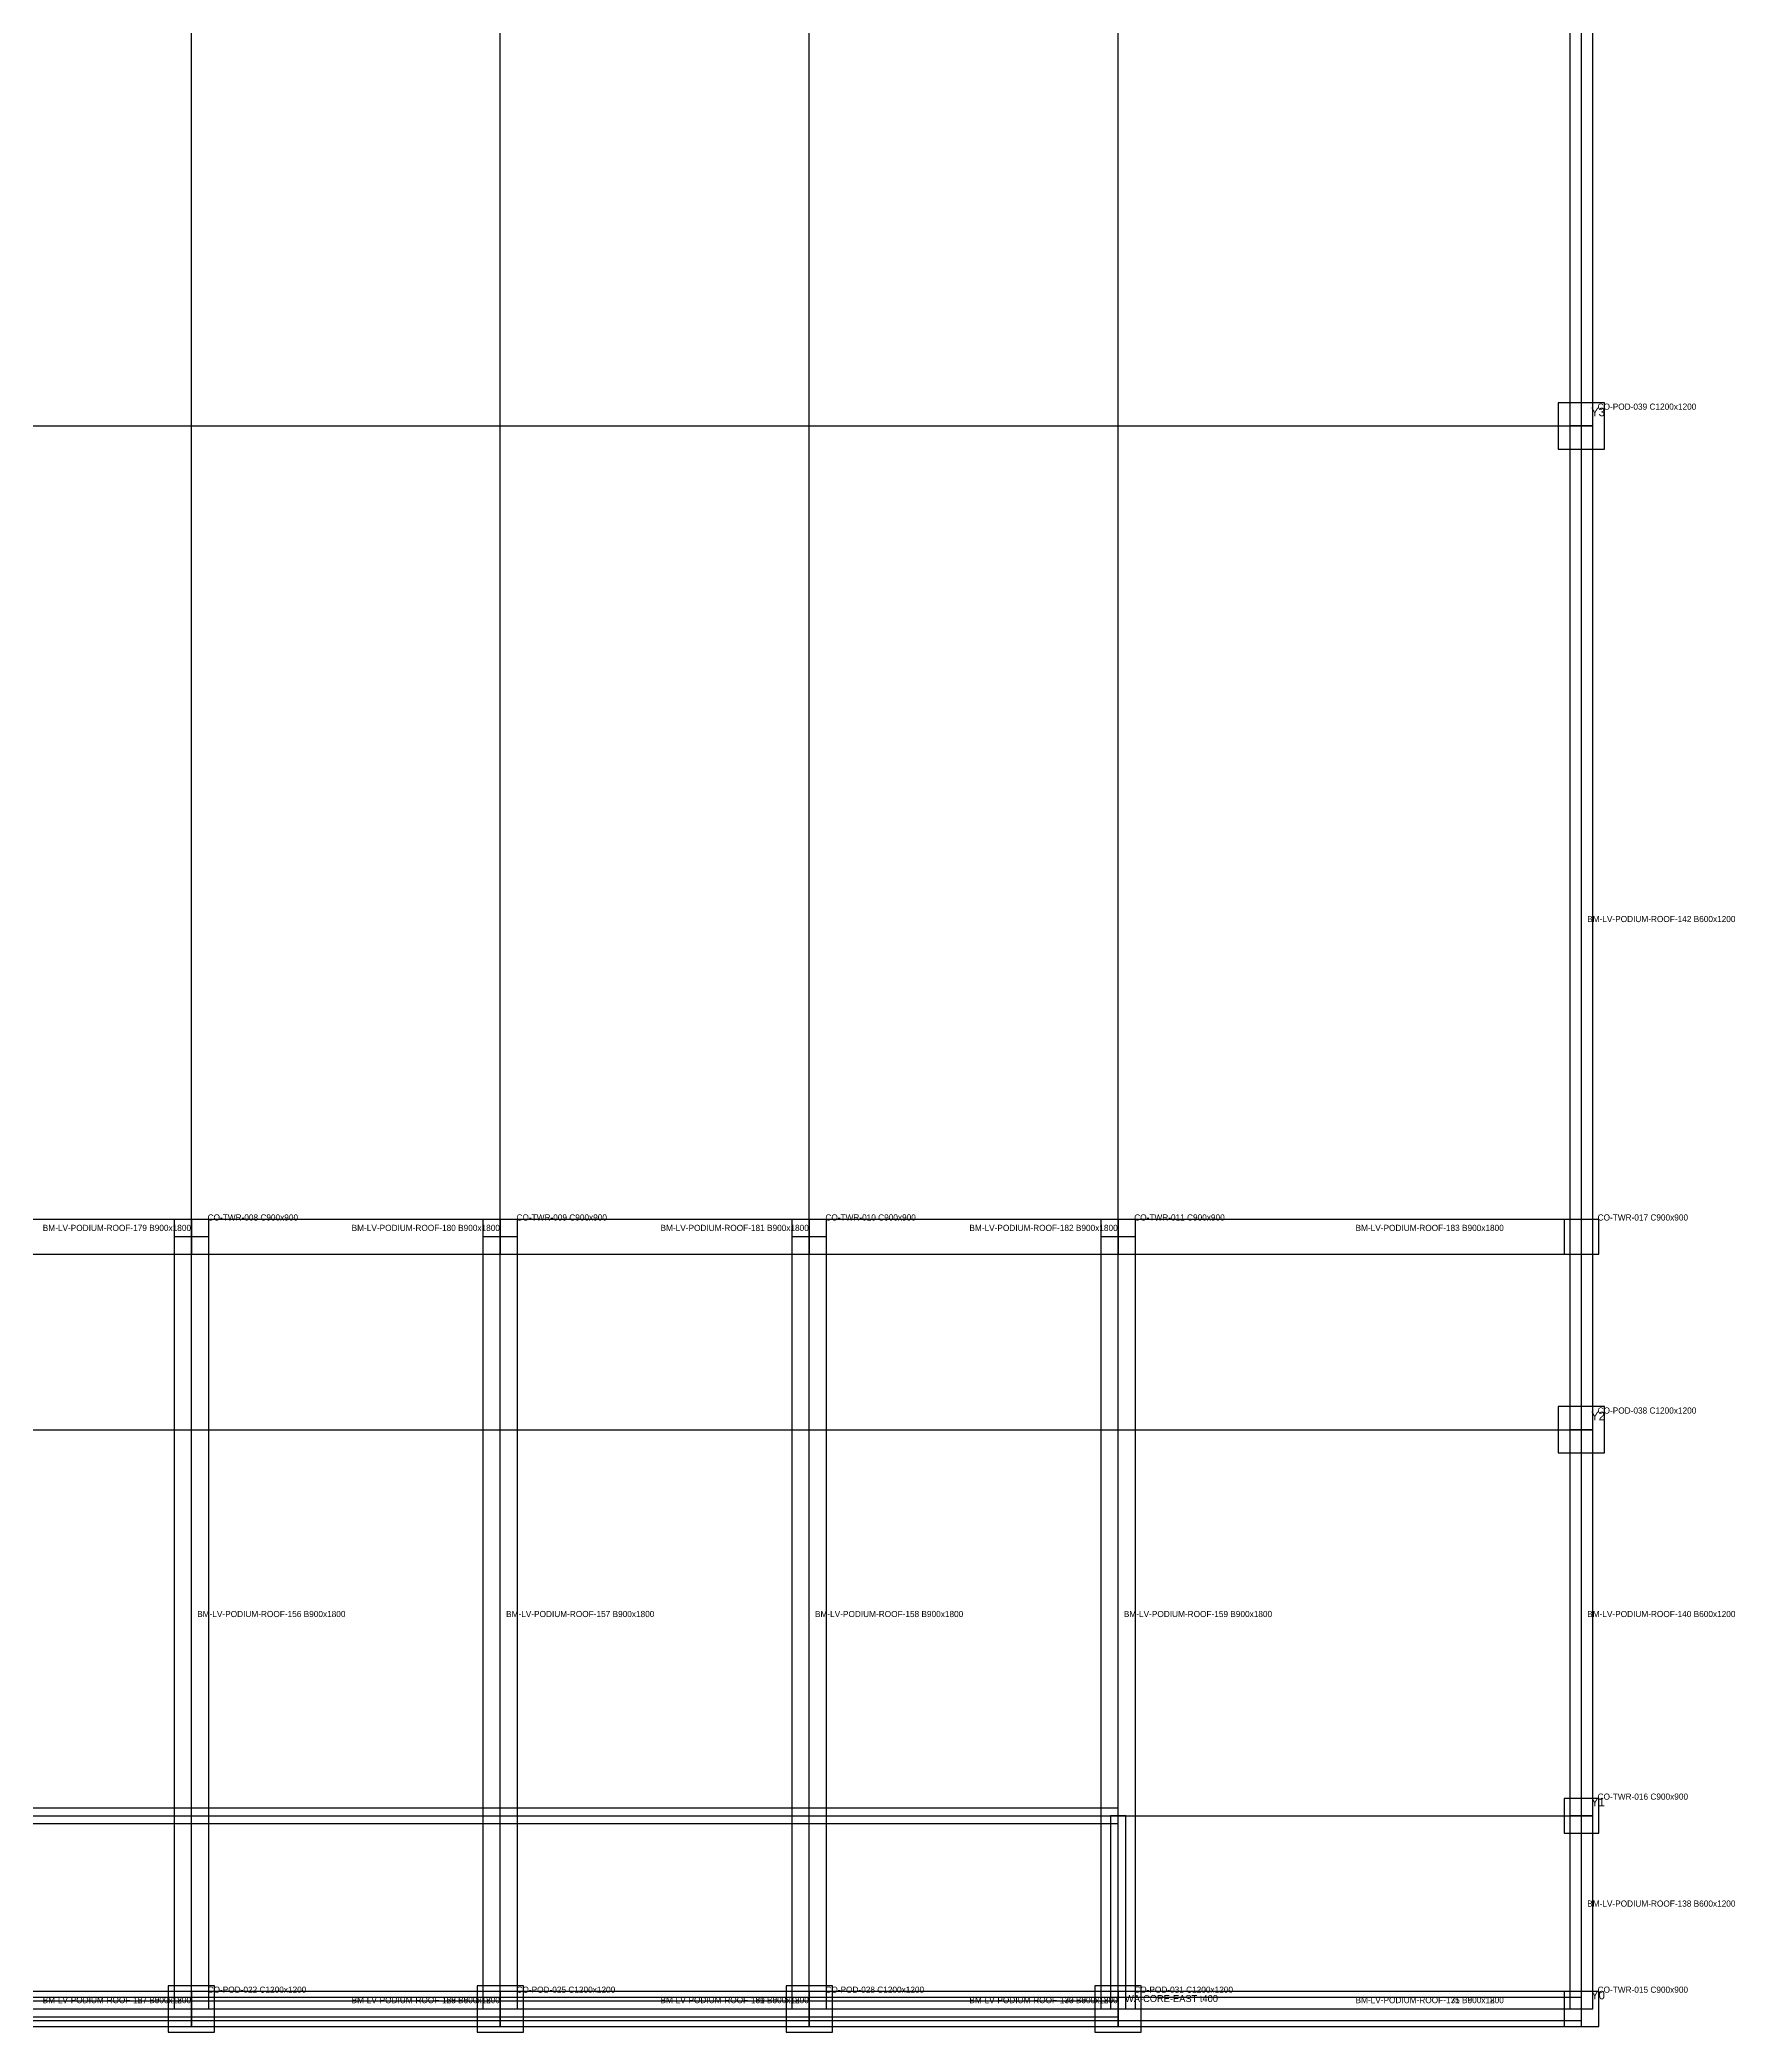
# Model space of a CAD drawing. Header units: millimetres. Extents: x -600 to 226982, y -254450 to 109948.
# Drawn here: x 183075 to 226982, y -127600 to -76000 of the extents above; entities that cross this region are included whole.
import ezdxf

# ---------------------------------------------------------------- set-up
doc = ezdxf.new("R2010")
doc.units = ezdxf.units.MM
for name, color, linetype in [('LV-PODIUM-ROOF_BEAM', 5, 'Continuous'), ('LV-PODIUM-ROOF_COLUMN', 1, 'Continuous'), ('LV-PODIUM-ROOF_GRID', 8, 'Continuous'), ('LV-PODIUM-ROOF_SLAB', 7, 'Continuous'), ('LV-PODIUM-ROOF_WALL', 3, 'Continuous'), ('TEXT', 7, 'Continuous')]:
    doc.layers.add(name, color=color, linetype=linetype)

msp = doc.modelspace()

# ---------------------------------------------------------------- linework, layer by layer
at = {"layer": 'LV-PODIUM-ROOF_BEAM'}
for points in [[(222700, -86000), (223300, -86000), (223300, -54000), (222700, -54000), (222700, -86000)], [(222700, -112000), (223300, -112000), (223300, -86000), (222700, -86000), (222700, -112000)], [(179000, -106550), (179000, -107450), (187000, -107450), (187000, -106550), (179000, -106550)], [(187000, -106550), (187000, -107450), (195000, -107450), (195000, -106550), (187000, -106550)], [(195000, -106550), (195000, -107450), (203000, -107450), (203000, -106550), (195000, -106550)], [(203000, -106550), (203000, -107450), (211000, -107450), (211000, -106550), (203000, -106550)], [(211000, -106550), (211000, -107450), (223000, -107450), (223000, -106550), (211000, -106550)], [(186550, -127000), (187450, -127000), (187450, -107000), (186550, -107000), (186550, -127000)], [(194550, -127000), (195450, -127000), (195450, -107000), (194550, -107000), (194550, -127000)], [(202550, -127000), (203450, -127000), (203450, -107000), (202550, -107000), (202550, -127000)], [(210550, -127000), (211450, -127000), (211450, -107000), (210550, -107000), (210550, -127000)], [(222700, -122000), (223300, -122000), (223300, -112000), (222700, -112000), (222700, -122000)], [(222700, -127000), (223300, -127000), (223300, -122000), (222700, -122000), (222700, -127000)], [(179000, -126550), (179000, -127450), (187000, -127450), (187000, -126550), (179000, -126550)], [(179000, -126700), (179000, -127300), (187000, -127300), (187000, -126700), (179000, -126700)], [(187000, -126550), (187000, -127450), (195000, -127450), (195000, -126550), (187000, -126550)], [(187000, -126700), (187000, -127300), (195000, -127300), (195000, -126700), (187000, -126700)], [(195000, -126550), (195000, -127450), (203000, -127450), (203000, -126550), (195000, -126550)], [(195000, -126700), (195000, -127300), (203000, -127300), (203000, -126700), (195000, -126700)], [(203000, -126550), (203000, -127450), (211000, -127450), (211000, -126550), (203000, -126550)], [(203000, -126700), (203000, -127300), (211000, -127300), (211000, -126700), (203000, -126700)], [(211000, -126550), (211000, -127450), (223000, -127450), (223000, -126550), (211000, -126550)], [(211000, -126700), (211000, -127300), (223000, -127300), (223000, -126700), (211000, -126700)]]:
    msp.add_lwpolyline(points, close=True, dxfattribs=at)
at = {"layer": 'LV-PODIUM-ROOF_COLUMN'}
for points in [[(222400, -86600), (223600, -86600), (223600, -85400), (222400, -85400), (222400, -86600)], [(186550, -107450), (187450, -107450), (187450, -106550), (186550, -106550), (186550, -107450)], [(194550, -107450), (195450, -107450), (195450, -106550), (194550, -106550), (194550, -107450)], [(202550, -107450), (203450, -107450), (203450, -106550), (202550, -106550), (202550, -107450)], [(210550, -107450), (211450, -107450), (211450, -106550), (210550, -106550), (210550, -107450)], [(222550, -107450), (223450, -107450), (223450, -106550), (222550, -106550), (222550, -107450)], [(222400, -112600), (223600, -112600), (223600, -111400), (222400, -111400), (222400, -112600)], [(222550, -122450), (223450, -122450), (223450, -121550), (222550, -121550), (222550, -122450)], [(186400, -127600), (187600, -127600), (187600, -126400), (186400, -126400), (186400, -127600)], [(194400, -127600), (195600, -127600), (195600, -126400), (194400, -126400), (194400, -127600)], [(202400, -127600), (203600, -127600), (203600, -126400), (202400, -126400), (202400, -127600)], [(210400, -127600), (211600, -127600), (211600, -126400), (210400, -126400), (210400, -127600)], [(222550, -127450), (223450, -127450), (223450, -126550), (222550, -126550), (222550, -127450)]]:
    msp.add_lwpolyline(points, close=True, dxfattribs=at)
at = {"layer": 'LV-PODIUM-ROOF_GRID'}
for points in [[(187000, -127000), (187000, -25000)], [(195000, -127000), (195000, -25000)], [(203000, -127000), (203000, -25000)], [(211000, -127000), (211000, -25000)], [(223000, -127000), (223000, -25000)], [(119000, -86000), (223000, -86000)], [(119000, -112000), (223000, -112000)], [(119000, -122000), (223000, -122000)], [(119000, -127000), (223000, -127000)]]:
    msp.add_lwpolyline(points, dxfattribs=at)
at = {"layer": 'LV-PODIUM-ROOF_SLAB'}
msp.add_lwpolyline([(119000, -127000), (223000, -127000), (223000, -25000), (119000, -25000), (119000, -127000)], close=True, dxfattribs=at)
at = {"layer": 'LV-PODIUM-ROOF_WALL'}
for points in [[(131000, -121800), (131000, -122200), (211000, -122200), (211000, -121800), (131000, -121800)], [(210800, -127000), (211200, -127000), (211200, -122000), (210800, -122000), (210800, -127000)], [(131000, -126800), (131000, -127200), (211000, -127200), (211000, -126800), (131000, -126800)]]:
    msp.add_lwpolyline(points, close=True, dxfattribs=at)

# ---------------------------------------------------------------- texts
at = {"layer": 'TEXT'}
for s, height, p in [('Y3', 220, (223250, -85750)), ('CO-POD-039 C1200x1200', 160, (223420, -85580)), ('BM-LV-PODIUM-ROOF-142 B600x1200', 160, (223150, -98850)), ('BM-LV-PODIUM-ROOF-179 B900x1800', 160, (183150, -106850)), ('CO-TWR-008 C900x900', 160, (187420, -106580)), ('BM-LV-PODIUM-ROOF-180 B900x1800', 160, (191150, -106850)), ('CO-TWR-009 C900x900', 160, (195420, -106580)), ('BM-LV-PODIUM-ROOF-181 B900x1800', 160, (199150, -106850)), ('CO-TWR-010 C900x900', 160, (203420, -106580)), ('BM-LV-PODIUM-ROOF-182 B900x1800', 160, (207150, -106850)), ('CO-TWR-011 C900x900', 160, (211420, -106580)), ('BM-LV-PODIUM-ROOF-183 B900x1800', 160, (217150, -106850)), ('CO-TWR-017 C900x900', 160, (223420, -106580)), ('CO-POD-038 C1200x1200', 160, (223420, -111580)), ('Y2', 220, (223250, -111750)), ('BM-LV-PODIUM-ROOF-156 B900x1800', 160, (187150, -116850)), ('BM-LV-PODIUM-ROOF-157 B900x1800', 160, (195150, -116850)), ('BM-LV-PODIUM-ROOF-158 B900x1800', 160, (203150, -116850)), ('BM-LV-PODIUM-ROOF-159 B900x1800', 160, (211150, -116850)), ('BM-LV-PODIUM-ROOF-140 B600x1200', 160, (223150, -116850)), ('Y1', 220, (223250, -121750)), ('CO-TWR-016 C900x900', 160, (223420, -121580)), ('BM-LV-PODIUM-ROOF-138 B600x1200', 160, (223150, -124350)), ('CO-POD-022 C1200x1200', 160, (187420, -126580)), ('CO-POD-025 C1200x1200', 160, (195420, -126580)), ('CO-POD-028 C1200x1200', 160, (203420, -126580)), ('CO-POD-031 C1200x1200', 160, (211420, -126580)), ('CO-TWR-015 C900x900', 160, (223420, -126580)), ('BM-LV-PODIUM-ROOF-127 B600x1200', 160, (183150, -126850)), ('BM-LV-PODIUM-ROOF-167 B900x1800', 160, (183150, -126850)), ('BM-LV-PODIUM-ROOF-129 B600x1200', 160, (191150, -126850)), ('BM-LV-PODIUM-ROOF-168 B900x1800', 160, (191150, -126850)), ('BM-LV-PODIUM-ROOF-131 B600x1200', 160, (199150, -126850)), ('BM-LV-PODIUM-ROOF-169 B900x1800', 160, (199150, -126850)), ('BM-LV-PODIUM-ROOF-133 B600x1200', 160, (207150, -126850)), ('BM-LV-PODIUM-ROOF-170 B900x1800', 160, (207150, -126850)), ('WA-CORE-EAST t400', 180, (211180, -126820)), ('BM-LV-PODIUM-ROOF-135 B600x1200', 160, (217150, -126850)), ('BM-LV-PODIUM-ROOF-171 B900x1800', 160, (217150, -126850)), ('Y0', 220, (223250, -126750))]:
    msp.add_text(s, height=height, dxfattribs=at).set_placement(p)

doc.saveas('drawing.dxf')
